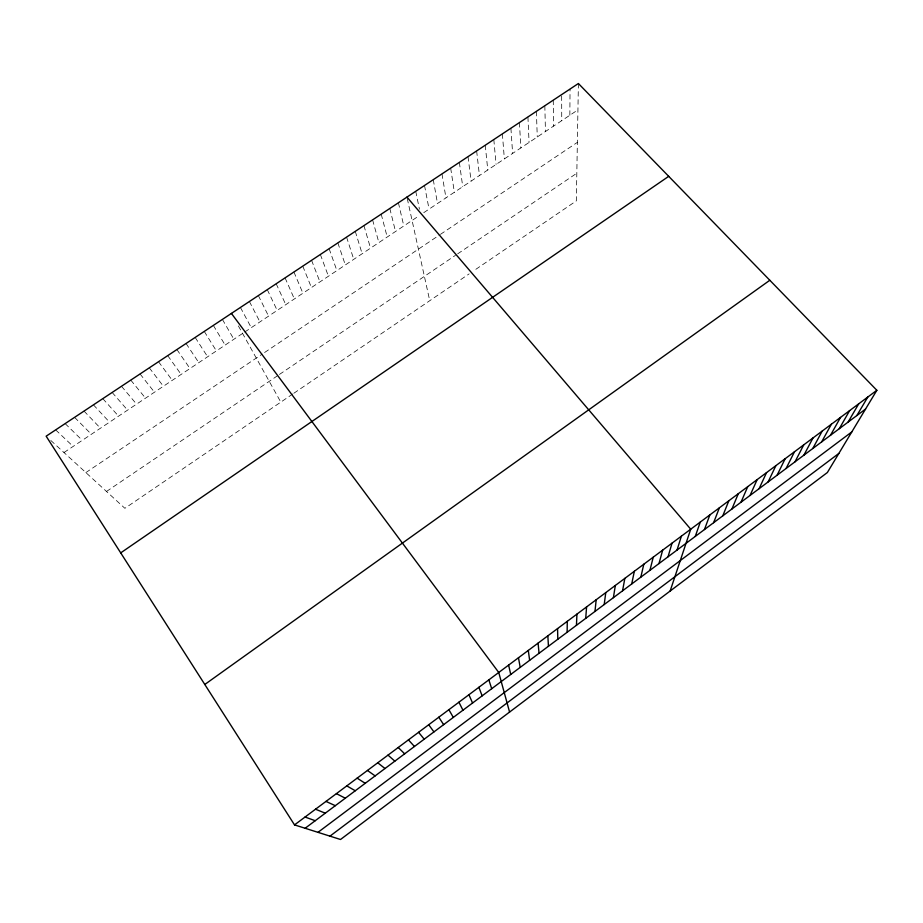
<?xml version="1.0" encoding="UTF-8"?>
<svg xmlns="http://www.w3.org/2000/svg" width="923" height="923" viewBox="0 0 923 923"><rect width="100%" height="100%" fill="white"/><g stroke="black" fill="none" stroke-linecap="round" stroke-linejoin="round"><path stroke-width="0.69" stroke-dasharray="4.62 3.46" d="M569.849 115.26L570.045 89.046M578.398 83.508L576.333 200.879L474.422 270.277M292.764 393.983L124.882 508.308L50.35 440.04M293.849 393.244L469.138 273.877M106.491 491.463L277.177 375.973M279.438 374.438L455.454 255.336M457.67 253.848L576.817 173.224M85.874 472.576L262.224 354.097M264.589 352.505L439.29 235.134M440.444 234.361L577.36 142.373M63.987 452.535L242.587 333.457M244.757 332.015L419.527 215.486M423.761 212.659L577.936 109.86M55.657 429.887L73.148 446.432M65.141 423.611L82.285 440.34M74.59 417.346L91.389 434.272M84.028 411.093L100.469 428.214M93.431 404.862L109.537 422.169M102.799 398.655L118.571 416.146M112.156 392.46L127.582 410.135M121.478 386.276L136.569 404.147M130.778 380.114L145.534 398.171M140.054 373.965L154.464 392.206M149.307 367.839L163.383 386.264M158.525 361.724L172.278 380.334M167.732 355.632L181.15 374.426M176.904 349.552L189.988 368.519M186.054 343.494L198.814 362.647M195.18 337.437L207.617 356.774M204.271 331.415L216.386 350.925M213.351 325.404L225.143 345.087M222.397 319.404L233.877 339.26M238.399 325.946L280.811 402.116M240.43 307.463L251.264 327.665M249.406 301.509L259.928 321.896M258.359 295.579L268.57 316.127M267.289 289.66L277.188 310.382M276.185 283.765L285.784 304.659M285.069 277.869L294.356 298.937M293.929 272.008L302.906 293.237M302.767 266.147L311.432 287.549M311.57 260.309L319.946 281.884M320.362 254.494L328.426 276.219M329.119 248.691L336.883 270.577M337.864 242.899L345.329 264.947M346.575 237.119L353.751 259.34M355.274 231.361L362.151 253.744M363.939 225.616L370.527 248.16M372.592 219.882L378.88 242.587M381.211 214.171L387.21 237.026M389.818 208.471L395.529 231.488M398.401 202.783L403.812 225.962M407.251 198.48L429.737 300.702M415.742 191.28L419.446 209.244M424.511 185.477L429.057 209.129M433.256 179.685L437.514 203.487M441.979 173.905L445.947 197.868M450.678 168.136L454.358 192.261M459.354 162.39L462.746 186.665M468.007 156.656L471.111 181.081M476.637 150.934L479.452 175.52M485.244 145.234L487.782 169.97M493.817 139.546L496.078 164.432M502.377 133.881L504.362 158.918M510.915 128.216L512.623 153.414M519.43 122.574L520.86 147.922M527.921 116.956L529.075 142.442M536.39 111.337L537.267 136.973M544.835 105.741L545.447 131.528M553.258 100.157L553.604 126.093M561.669 95.969L561.738 120.671"/><path stroke-width="1.38" d="M567.137 632.267L567.276 621.341M576.448 625.309L576.944 614.118M585.724 618.364L586.578 606.919M594.977 611.441L596.189 599.754M604.196 604.542L605.776 592.601M613.403 597.666L615.329 585.47M622.564 590.801L624.848 578.363M631.713 583.959L634.343 571.279M640.827 577.14L643.816 564.207M649.919 570.345L653.253 557.169M658.987 563.561L662.668 550.143M668.021 556.8L672.048 543.139M677.032 550.062L681.393 536.159M670.144 591.02L690.727 529.202L406.951 197.107M695.25 536.436L700.303 522.049M704.457 529.548L709.856 514.919M713.629 522.683L719.375 507.823M722.778 515.842L728.858 500.739M731.904 509.023L738.319 493.678M740.996 502.216L747.757 486.629M750.064 495.432L757.16 479.614M759.11 488.671L766.54 472.622M768.121 481.921L775.885 465.642M777.108 475.207L785.196 458.685M786.073 468.492L794.495 451.751M795.015 461.812L803.748 444.84M803.921 455.143L812.99 437.952M812.805 448.497L822.197 431.076M821.666 441.875L831.369 424.234M830.492 435.264L840.518 417.404M839.307 428.676L849.645 410.597M848.087 422.111L858.736 403.801M856.844 415.558L867.805 397.04M876.85 390.291L827.366 472.518L340.518 839.492L294.518 824.897L46.15 436.187L578.398 83.508L876.85 390.291L294.518 824.897M329.961 836.146L838.857 453.424M317.985 832.338L851.791 431.918M305.121 828.266L865.578 409.027M204.802 684.474L769.817 280.269M120.705 552.877L668.702 176.339M305.04 817.04L315.216 820.709M315.528 809.217L325.277 813.186M325.981 801.418L335.303 805.687M336.399 793.642L345.306 798.21M346.783 785.888L355.274 790.757M357.143 778.158L365.208 783.315M367.458 770.451L375.119 775.908M377.749 762.779L384.995 768.524M388.006 755.118L394.836 761.152M398.228 747.492L404.655 753.814M408.428 739.888L414.45 746.488M418.592 732.297L424.199 739.185M231.419 313.428L498.743 672.475L509.577 712.06M428.71 724.74L433.937 731.904M438.817 717.206L443.628 724.647M448.878 709.695L453.308 717.413M458.916 702.207L462.942 710.202M468.919 694.742L472.564 703.014M478.887 687.3L482.141 695.85M488.832 679.882L491.705 688.696M508.619 665.102L510.731 674.459M518.472 657.753L520.203 667.375M528.291 650.427L529.64 660.314M538.086 643.123L539.055 653.265M547.847 635.832L548.447 646.25M557.573 628.575L557.804 639.247"/></g></svg>
